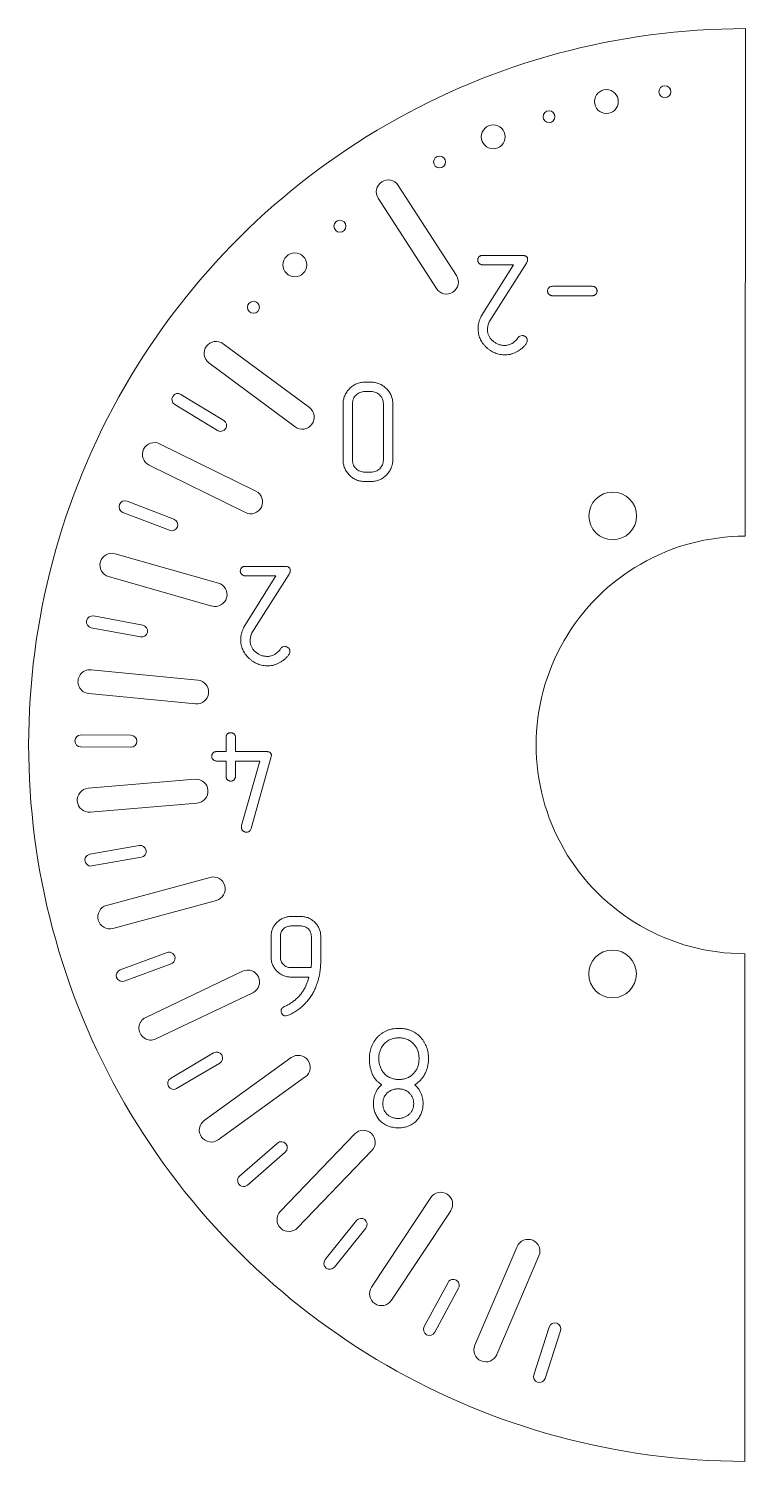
# Model space of a CAD drawing. Header units: millimetres. Extents: x 87.3 to 178.3, y 89.3 to 162.7.
# Drawn here: x 87.3 to 123.3, y 90.6 to 162.7 of the extents above; entities that cross this region are included whole.
import ezdxf

# ---------------------------------------------------------------- set-up
doc = ezdxf.new("R2010")
doc.units = ezdxf.units.MM

msp = doc.modelspace()

# ---------------------------------------------------------------- linework, layer by layer
at = {"color": 7, "linetype": 'Continuous', "lineweight": 15}
for p, q in [((123.318, 137.142), (123.328, 162.669)), ((108.795, 150.248), (105.869, 154.786)), ((104.86, 154.136), (107.786, 149.597)), ((110.042, 148.201), (111.657, 150.791)), ((110.111, 151.264), (112.106, 151.264)), ((111.657, 150.791), (110.111, 150.791)), ((112.316, 150.876), (110.448, 147.916)), ((113.624, 149.71), (115.62, 149.71)), ((115.62, 149.237), (113.624, 149.237)), ((111.988, 147.211), (112.1, 147.237)), ((101.397, 143.609), (97.058, 146.823)), ((96.343, 145.858), (100.683, 142.645)), ((104.191, 144.891), (104.491, 144.891)), ((97.085, 142.967), (94.935, 144.277)), ((104.496, 144.418), (104.186, 144.418)), ((94.622, 143.765), (96.773, 142.454)), ((103.091, 140.991), (103.091, 143.791)), ((103.564, 143.81), (103.564, 140.972)), ((105.118, 140.972), (105.118, 143.81)), ((105.591, 143.791), (105.591, 140.991)), ((98.709, 139.405), (93.863, 141.788)), ((93.334, 140.711), (98.179, 138.328)), ((104.186, 140.364), (104.496, 140.364)), ((104.491, 139.891), (104.191, 139.891)), ((94.582, 138), (92.231, 138.903)), ((92.016, 138.343), (94.367, 137.44)), ((96.818, 134.787), (91.624, 136.262)), ((98.17, 135.624), (100.165, 135.624)), ((91.296, 135.108), (96.491, 133.632)), ((98.101, 132.56), (99.716, 135.151)), ((99.716, 135.151), (98.17, 135.151)), ((100.375, 135.236), (98.507, 132.275)), ((93.011, 132.664), (90.536, 133.131)), ((90.425, 132.542), (92.9, 132.074)), ((100.047, 131.571), (100.159, 131.596)), ((95.787, 129.904), (90.412, 130.424)), ((90.297, 129.23), (95.672, 128.71)), ((92.422, 127.133), (89.903, 127.149)), ((97.203, 126.31), (97.203, 127.02)), ((97.676, 127.02), (97.676, 126.31)), ((89.9, 126.549), (92.418, 126.533)), ((96.721, 126.31), (97.203, 126.31)), ((97.676, 126.31), (99.225, 126.31)), ((99.485, 126.118), (99.478, 126.056)), ((97.203, 125.837), (96.721, 125.837)), ((97.203, 125.077), (97.203, 125.837)), ((97.676, 125.837), (97.676, 125.077)), ((98.897, 125.837), (97.676, 125.837)), ((97.988, 122.586), (98.897, 125.837)), ((99.463, 125.998), (98.466, 122.442)), ((99.478, 126.056), (99.463, 125.998)), ((95.648, 124.916), (90.267, 124.463)), ((90.368, 123.267), (95.749, 123.72)), ((97.978, 122.509), (97.988, 122.586)), ((98.38, 122.304), (98.334, 122.278)), ((92.835, 121.586), (90.354, 121.15)), ((90.458, 120.559), (92.939, 120.995)), ((96.406, 119.984), (91.194, 118.573)), ((91.507, 117.415), (96.72, 118.826)), ((100.976, 117.54), (100.459, 117.54)), ((100.468, 118.013), (100.968, 118.013)), ((99.468, 115.986), (99.468, 117)), ((99.941, 117.017), (99.941, 115.969)), ((101.495, 115.707), (101.495, 117.017)), ((101.968, 117.013), (101.968, 115.764)), ((94.236, 116.203), (91.874, 115.329)), ((123.301, 90.615), (123.31, 116.142)), ((92.082, 114.766), (94.444, 115.641)), ((100.459, 115.446), (101.483, 115.446)), ((101.483, 115.446), (101.495, 115.707)), ((98.037, 115.268), (93.162, 112.945)), ((101.373, 114.973), (100.469, 114.973)), ((101.241, 114.578), (101.316, 114.773)), ((101.316, 114.773), (101.373, 114.973)), ((93.678, 111.862), (98.553, 114.184)), ((100.318, 113.038), (100.211, 113.013)), ((96.579, 111.159), (94.412, 109.875)), ((94.718, 109.359), (96.885, 110.643)), ((100.487, 110.92), (96.107, 107.761)), ((96.81, 106.788), (101.189, 109.947)), ((103.677, 107.083), (99.935, 103.189)), ((99.79, 106.617), (97.888, 104.965)), ((98.282, 104.512), (100.183, 106.164)), ((100.801, 102.358), (104.542, 106.252)), ((107.503, 103.88), (104.521, 99.378)), ((105.521, 98.716), (108.504, 103.218)), ((103.763, 102.725), (102.189, 100.759)), ((102.657, 100.384), (104.232, 102.35)), ((111.842, 101.416), (109.716, 96.452)), ((110.819, 95.98), (112.945, 100.943)), ((108.37, 99.608), (107.174, 97.392)), ((107.702, 97.107), (108.898, 99.323)), ((113.462, 97.368), (112.682, 94.973)), ((113.253, 94.788), (114.032, 97.183))]:
    msp.add_line(p, q, dxfattribs=at)
for centre, radius in [((116.337, 159.001), 0.6), ((119.279, 159.497), 0.3), ((113.451, 158.242), 0.3), ((110.645, 157.227), 0.6), ((107.943, 155.963), 0.3), ((102.932, 152.733), 0.3), ((100.665, 150.792), 0.6), ((98.583, 148.656), 0.3), ((116.655, 138.162), 1.2), ((116.646, 115.126), 1.2)]:
    msp.add_circle(centre, radius, dxfattribs=at)
for centre, radius, start, end in [((123.301, 126.642), 36.027, 89.95685, 270), ((105.364, 154.461), 0.6, 32.81176, 212.81176), ((108.291, 149.922), 0.6, 212.81176, 32.81176), ((96.701, 146.34), 0.6, 53.47842, 233.47842), ((94.778, 144.021), 0.3, 58.64509, 238.64509), ((101.04, 143.127), 0.6, 233.47842, 53.47842), ((96.929, 142.711), 0.3, 238.64509, 58.64509), ((93.598, 141.25), 0.6, 63.81176, 243.81176), ((98.444, 138.866), 0.6, 243.81176, 63.81176), ((92.124, 138.623), 0.3, 68.97842, 248.97842), ((94.475, 137.72), 0.3, 248.97842, 68.97842), ((123.301, 126.642), 10.5, 89.9044, 270.05245), ((91.46, 135.685), 0.6, 74.14509, 254.14509), ((96.655, 134.21), 0.6, 254.14509, 74.14509), ((90.48, 132.836), 0.3, 79.31176, 259.31176), ((92.955, 132.369), 0.3, 259.31176, 79.31176), ((90.354, 129.827), 0.6, 84.47842, 264.47842), ((95.729, 129.307), 0.6, 264.47842, 84.47842), ((89.901, 126.849), 0.3, 89.64509, 269.64509), ((92.42, 126.833), 0.3, 269.64509, 89.64509), ((95.698, 124.318), 0.6, 274.81176, 94.81176), ((90.317, 123.865), 0.6, 94.81176, 274.81176), ((90.406, 120.854), 0.3, 99.97842, 279.97842), ((92.887, 121.291), 0.3, 279.97842, 99.97842), ((96.563, 119.405), 0.6, 285.14509, 105.14509), ((91.35, 117.994), 0.6, 105.14509, 285.14509), ((94.34, 115.922), 0.3, 290.31176, 110.31176), ((91.978, 115.048), 0.3, 110.31176, 290.31176), ((98.295, 114.726), 0.6, 295.47842, 115.47842), ((93.42, 112.403), 0.6, 115.47842, 295.47842), ((96.732, 110.901), 0.3, 300.64509, 120.64509), ((100.838, 110.434), 0.6, 305.81176, 125.81176), ((94.565, 109.617), 0.3, 120.64509, 300.64509), ((96.459, 107.274), 0.6, 125.81176, 305.81176), ((99.987, 106.391), 0.3, 310.97842, 130.97842), ((104.109, 106.667), 0.6, 316.14509, 136.14509), ((98.085, 104.739), 0.3, 130.97842, 310.97842), ((108.003, 103.549), 0.6, 326.47842, 146.47842), ((100.368, 102.774), 0.6, 136.14509, 316.14509), ((103.997, 102.537), 0.3, 321.31176, 141.31176), ((112.394, 101.18), 0.6, 336.81176, 156.81176), ((102.423, 100.571), 0.3, 141.31176, 321.31176), ((108.634, 99.466), 0.3, 331.64509, 151.64509), ((105.021, 99.047), 0.6, 146.47842, 326.47842), ((107.438, 97.249), 0.3, 151.64509, 331.64509), ((113.747, 97.276), 0.3, 341.97842, 161.97842), ((110.268, 96.216), 0.6, 156.81176, 336.81176), ((112.968, 94.88), 0.3, 161.97842, 341.97842)]:
    msp.add_arc(centre, radius, start, end, dxfattribs=at)
for points, knots in [([(109.862, 151.028), (109.865, 151.055), (109.872, 151.113), (109.913, 151.177), (109.958, 151.222), (110.002, 151.248), (110.054, 151.261), (110.091, 151.263), (110.111, 151.264)], [0, 0, 0, 0, 0.214, 0.451833, 0.578818, 0.710058, 0.847436, 1, 1, 1, 1]), ([(110.111, 150.791), (110.094, 150.792), (110.061, 150.794), (110.014, 150.808), (109.971, 150.832), (109.933, 150.863), (109.903, 150.901), (109.878, 150.94), (109.864, 150.983), (109.862, 151.013), (109.862, 151.028)], [0, 0, 0, 0, 0.131129, 0.258674, 0.38558, 0.515853, 0.646125, 0.765791, 0.882714, 1, 1, 1, 1]), ([(112.106, 151.264), (112.127, 151.264), (112.167, 151.263), (112.223, 151.253), (112.271, 151.238), (112.31, 151.216), (112.34, 151.187), (112.363, 151.151), (112.375, 151.109), (112.377, 151.079), (112.377, 151.063)], [0, 0, 0, 0, 0.164781, 0.309533, 0.439642, 0.553959, 0.660652, 0.764158, 0.876082, 1, 1, 1, 1]), ([(112.377, 151.063), (112.376, 151.049), (112.374, 151.02), (112.363, 150.975), (112.342, 150.926), (112.325, 150.893), (112.316, 150.876)], [0, 0, 0, 0, 0.20848, 0.438068, 0.702729, 1, 1, 1, 1]), ([(113.375, 149.474), (113.378, 149.501), (113.386, 149.559), (113.426, 149.623), (113.471, 149.668), (113.515, 149.694), (113.568, 149.707), (113.605, 149.709), (113.624, 149.71)], [0, 0, 0, 0, 0.214, 0.451833, 0.578818, 0.710058, 0.847436, 1, 1, 1, 1]), ([(113.624, 149.237), (113.608, 149.238), (113.575, 149.239), (113.527, 149.254), (113.485, 149.278), (113.447, 149.309), (113.416, 149.347), (113.392, 149.386), (113.377, 149.429), (113.376, 149.459), (113.375, 149.474)], [0, 0, 0, 0, 0.131129, 0.258674, 0.38558, 0.515853, 0.646125, 0.765791, 0.882714, 1, 1, 1, 1]), ([(115.62, 149.71), (115.638, 149.71), (115.673, 149.708), (115.723, 149.695), (115.767, 149.674), (115.792, 149.653), (115.804, 149.643)], [0, 0, 0, 0, 0.267991, 0.522105, 0.761081, 1, 1, 1, 1]), ([(115.869, 149.474), (115.868, 149.46), (115.866, 149.432), (115.853, 149.391), (115.832, 149.35), (115.803, 149.313), (115.767, 149.279), (115.724, 149.254), (115.673, 149.241), (115.638, 149.239), (115.62, 149.237)], [0, 0, 0, 0, 0.108552, 0.221534, 0.3367, 0.465176, 0.592574, 0.720332, 0.855355, 1, 1, 1, 1]), ([(115.804, 149.643), (115.814, 149.631), (115.834, 149.607), (115.854, 149.566), (115.866, 149.521), (115.868, 149.49), (115.869, 149.474)], [0, 0, 0, 0, 0.252186, 0.494567, 0.742261, 1, 1, 1, 1]), ([(109.882, 147.583), (109.884, 147.635), (109.888, 147.739), (109.919, 147.895), (109.97, 148.05), (110.018, 148.15), (110.042, 148.201)], [0, 0, 0, 0, 0.239945, 0.485303, 0.737292, 1, 1, 1, 1]), ([(110.448, 147.916), (110.434, 147.883), (110.406, 147.821), (110.376, 147.725), (110.359, 147.631), (110.356, 147.569), (110.355, 147.539)], [0, 0, 0, 0, 0.269494, 0.526273, 0.767497, 1, 1, 1, 1]), ([(111.277, 146.264), (111.229, 146.266), (111.135, 146.268), (110.997, 146.286), (110.864, 146.317), (110.737, 146.36), (110.615, 146.414), (110.5, 146.483), (110.389, 146.562), (110.286, 146.652), (110.191, 146.751), (110.108, 146.856), (110.038, 146.966), (109.981, 147.08), (109.936, 147.199), (109.905, 147.323), (109.885, 147.451), (109.883, 147.539), (109.882, 147.583)], [0, 0, 0, 0, 0.067324, 0.132162, 0.196105, 0.258192, 0.320609, 0.383119, 0.446532, 0.511385, 0.575745, 0.638076, 0.698991, 0.758707, 0.817863, 0.877118, 0.937616, 1, 1, 1, 1]), ([(110.355, 147.539), (110.355, 147.512), (110.357, 147.46), (110.369, 147.383), (110.389, 147.308), (110.416, 147.236), (110.453, 147.167), (110.497, 147.101), (110.549, 147.038), (110.588, 146.998), (110.608, 146.978)], [0, 0, 0, 0, 0.12517, 0.248202, 0.369082, 0.490409, 0.61266, 0.736536, 0.865638, 1, 1, 1, 1]), ([(111.597, 146.838), (111.626, 146.857), (111.683, 146.895), (111.76, 146.963), (111.831, 147.038), (111.87, 147.094), (111.89, 147.123)], [0, 0, 0, 0, 0.250598, 0.499733, 0.748497, 1, 1, 1, 1]), ([(111.89, 147.123), (111.902, 147.139), (111.929, 147.174), (111.967, 147.198), (111.988, 147.211)], [0, 0, 0, 0, 0.449746, 1, 1, 1, 1]), ([(112.1, 147.237), (112.116, 147.236), (112.147, 147.234), (112.194, 147.221), (112.238, 147.199), (112.279, 147.168), (112.315, 147.132), (112.341, 147.09), (112.356, 147.043), (112.358, 147.011), (112.359, 146.994)], [0, 0, 0, 0, 0.121297, 0.241159, 0.367235, 0.497722, 0.628733, 0.751682, 0.873098, 1, 1, 1, 1]), ([(112.359, 146.994), (112.357, 146.974), (112.35, 146.924), (112.329, 146.878), (112.316, 146.851)], [0, 0, 0, 0, 0.408099, 1, 1, 1, 1]), ([(110.608, 146.978), (110.65, 146.943), (110.735, 146.873), (110.86, 146.81), (110.967, 146.772), (111.051, 146.752), (111.139, 146.74), (111.198, 146.738), (111.229, 146.737)], [0, 0, 0, 0, 0.238617, 0.484615, 0.611036, 0.73843, 0.866613, 1, 1, 1, 1]), ([(111.229, 146.737), (111.26, 146.739), (111.324, 146.741), (111.417, 146.761), (111.51, 146.791), (111.568, 146.822), (111.597, 146.838)], [0, 0, 0, 0, 0.246724, 0.492414, 0.740665, 1, 1, 1, 1]), ([(111.853, 146.43), (111.805, 146.406), (111.712, 146.358), (111.566, 146.306), (111.421, 146.271), (111.325, 146.266), (111.277, 146.264)], [0, 0, 0, 0, 0.26392, 0.520175, 0.765404, 1, 1, 1, 1]), ([(112.316, 146.851), (112.286, 146.809), (112.226, 146.725), (112.116, 146.613), (111.992, 146.513), (111.9, 146.458), (111.853, 146.43)], [0, 0, 0, 0, 0.244476, 0.491291, 0.741918, 1, 1, 1, 1]), ([(103.091, 143.791), (103.092, 143.827), (103.095, 143.899), (103.109, 144.004), (103.135, 144.106), (103.17, 144.204), (103.216, 144.299), (103.271, 144.391), (103.337, 144.478), (103.411, 144.562), (103.493, 144.639), (103.58, 144.706), (103.672, 144.764), (103.767, 144.811), (103.867, 144.847), (103.972, 144.872), (104.08, 144.889), (104.154, 144.89), (104.191, 144.891)], [0, 0, 0, 0, 0.06246, 0.124218, 0.18474, 0.24452, 0.305525, 0.366992, 0.430356, 0.495776, 0.561116, 0.625219, 0.687328, 0.748599, 0.809737, 0.872041, 0.935096, 1, 1, 1, 1]), ([(104.491, 144.891), (104.528, 144.89), (104.6, 144.888), (104.707, 144.873), (104.809, 144.847), (104.909, 144.813), (105.004, 144.768), (105.095, 144.713), (105.182, 144.647), (105.265, 144.572), (105.342, 144.491), (105.409, 144.404), (105.465, 144.313), (105.512, 144.218), (105.546, 144.117), (105.574, 144.013), (105.588, 143.903), (105.59, 143.829), (105.591, 143.791)], [0, 0, 0, 0, 0.063582, 0.125243, 0.186263, 0.247099, 0.307195, 0.368565, 0.431829, 0.496691, 0.561929, 0.625075, 0.686763, 0.747939, 0.809352, 0.871112, 0.934588, 1, 1, 1, 1]), ([(104.186, 144.418), (104.145, 144.417), (104.063, 144.413), (103.947, 144.377), (103.839, 144.322), (103.745, 144.243), (103.664, 144.152), (103.606, 144.047), (103.571, 143.931), (103.566, 143.851), (103.564, 143.81)], [0, 0, 0, 0, 0.128267, 0.251307, 0.374425, 0.502543, 0.629553, 0.751776, 0.872723, 1, 1, 1, 1]), ([(105.118, 143.81), (105.116, 143.851), (105.111, 143.93), (105.078, 144.045), (105.019, 144.148), (104.941, 144.242), (104.847, 144.32), (104.74, 144.378), (104.621, 144.412), (104.539, 144.416), (104.496, 144.418)], [0, 0, 0, 0, 0.12507, 0.245674, 0.366909, 0.493307, 0.620547, 0.744655, 0.868407, 1, 1, 1, 1]), ([(104.191, 139.891), (104.155, 139.892), (104.082, 139.894), (103.976, 139.91), (103.873, 139.934), (103.773, 139.969), (103.679, 140.015), (103.587, 140.069), (103.499, 140.133), (103.417, 140.208), (103.341, 140.289), (103.274, 140.375), (103.217, 140.467), (103.171, 140.563), (103.135, 140.664), (103.109, 140.769), (103.094, 140.879), (103.092, 140.953), (103.091, 140.991)], [0, 0, 0, 0, 0.063522, 0.125126, 0.185945, 0.246724, 0.307577, 0.368576, 0.431418, 0.496219, 0.560533, 0.62362, 0.685251, 0.746918, 0.808476, 0.870624, 0.93404, 1, 1, 1, 1]), ([(103.564, 140.972), (103.566, 140.932), (103.571, 140.853), (103.606, 140.738), (103.663, 140.633), (103.742, 140.54), (103.837, 140.462), (103.945, 140.405), (104.063, 140.371), (104.144, 140.367), (104.186, 140.364)], [0, 0, 0, 0, 0.12512, 0.246084, 0.3678, 0.49495, 0.623086, 0.746728, 0.87053, 1, 1, 1, 1]), ([(105.591, 140.991), (105.59, 140.955), (105.588, 140.883), (105.573, 140.776), (105.547, 140.673), (105.513, 140.574), (105.468, 140.478), (105.413, 140.387), (105.347, 140.299), (105.273, 140.216), (105.191, 140.141), (105.104, 140.074), (105.013, 140.018), (104.917, 139.971), (104.817, 139.935), (104.712, 139.909), (104.603, 139.895), (104.529, 139.892), (104.491, 139.891)], [0, 0, 0, 0, 0.063569, 0.125219, 0.186227, 0.247051, 0.307689, 0.369047, 0.432299, 0.497149, 0.561958, 0.625092, 0.686769, 0.747932, 0.809536, 0.871137, 0.934601, 1, 1, 1, 1]), ([(104.496, 140.364), (104.538, 140.366), (104.618, 140.37), (104.733, 140.405), (104.841, 140.459), (104.936, 140.535), (105.018, 140.626), (105.075, 140.733), (105.112, 140.849), (105.116, 140.931), (105.118, 140.972)], [0, 0, 0, 0, 0.127053, 0.248618, 0.371114, 0.49774, 0.625341, 0.747443, 0.870675, 1, 1, 1, 1]), ([(97.92, 135.388), (97.924, 135.415), (97.931, 135.473), (97.972, 135.537), (98.017, 135.582), (98.061, 135.608), (98.113, 135.621), (98.15, 135.623), (98.17, 135.624)], [0, 0, 0, 0, 0.214, 0.451833, 0.578818, 0.710058, 0.847436, 1, 1, 1, 1]), ([(100.165, 135.624), (100.186, 135.624), (100.226, 135.623), (100.282, 135.613), (100.329, 135.598), (100.369, 135.575), (100.399, 135.546), (100.422, 135.511), (100.434, 135.469), (100.436, 135.438), (100.436, 135.422)], [0, 0, 0, 0, 0.164781, 0.309533, 0.439642, 0.553959, 0.660652, 0.764158, 0.876082, 1, 1, 1, 1]), ([(98.17, 135.151), (98.153, 135.152), (98.12, 135.153), (98.073, 135.167), (98.03, 135.191), (97.992, 135.223), (97.962, 135.26), (97.937, 135.3), (97.923, 135.343), (97.921, 135.373), (97.92, 135.388)], [0, 0, 0, 0, 0.131129, 0.258674, 0.38558, 0.515853, 0.646125, 0.765791, 0.882714, 1, 1, 1, 1]), ([(100.436, 135.422), (100.435, 135.409), (100.433, 135.38), (100.422, 135.334), (100.401, 135.286), (100.384, 135.253), (100.375, 135.236)], [0, 0, 0, 0, 0.20848, 0.438068, 0.702729, 1, 1, 1, 1]), ([(97.94, 131.943), (97.943, 131.994), (97.947, 132.098), (97.978, 132.254), (98.029, 132.41), (98.077, 132.509), (98.101, 132.56)], [0, 0, 0, 0, 0.239945, 0.485303, 0.737292, 1, 1, 1, 1]), ([(99.336, 130.624), (99.288, 130.625), (99.194, 130.628), (99.056, 130.646), (98.923, 130.677), (98.796, 130.719), (98.674, 130.774), (98.559, 130.842), (98.448, 130.922), (98.345, 131.012), (98.25, 131.11), (98.167, 131.215), (98.097, 131.325), (98.04, 131.44), (97.995, 131.559), (97.964, 131.682), (97.944, 131.811), (97.942, 131.898), (97.94, 131.943)], [0, 0, 0, 0, 0.067324, 0.132162, 0.196105, 0.258192, 0.320609, 0.383119, 0.446532, 0.511385, 0.575745, 0.638076, 0.698991, 0.758707, 0.817863, 0.877118, 0.937616, 1, 1, 1, 1]), ([(98.507, 132.275), (98.493, 132.243), (98.465, 132.181), (98.435, 132.085), (98.418, 131.991), (98.415, 131.929), (98.413, 131.898)], [0, 0, 0, 0, 0.269494, 0.526273, 0.767497, 1, 1, 1, 1]), ([(98.413, 131.898), (98.414, 131.872), (98.416, 131.82), (98.428, 131.742), (98.448, 131.668), (98.475, 131.596), (98.512, 131.527), (98.556, 131.461), (98.607, 131.397), (98.647, 131.358), (98.667, 131.338)], [0, 0, 0, 0, 0.12517, 0.248202, 0.369082, 0.490409, 0.61266, 0.736536, 0.865638, 1, 1, 1, 1]), ([(98.667, 131.338), (98.709, 131.303), (98.793, 131.233), (98.918, 131.169), (99.026, 131.131), (99.11, 131.112), (99.198, 131.1), (99.257, 131.098), (99.288, 131.097)], [0, 0, 0, 0, 0.238617, 0.484615, 0.611036, 0.73843, 0.866613, 1, 1, 1, 1]), ([(99.288, 131.097), (99.319, 131.098), (99.383, 131.101), (99.476, 131.121), (99.569, 131.151), (99.627, 131.182), (99.656, 131.197)], [0, 0, 0, 0, 0.246724, 0.492414, 0.740665, 1, 1, 1, 1]), ([(99.656, 131.197), (99.685, 131.216), (99.742, 131.254), (99.818, 131.323), (99.89, 131.398), (99.929, 131.454), (99.948, 131.482)], [0, 0, 0, 0, 0.250598, 0.499733, 0.748497, 1, 1, 1, 1]), ([(100.375, 131.211), (100.345, 131.169), (100.285, 131.085), (100.175, 130.973), (100.051, 130.872), (99.958, 130.818), (99.912, 130.79)], [0, 0, 0, 0, 0.244476, 0.491291, 0.741918, 1, 1, 1, 1]), ([(99.948, 131.482), (99.961, 131.498), (99.988, 131.534), (100.026, 131.558), (100.047, 131.571)], [0, 0, 0, 0, 0.449746, 1, 1, 1, 1]), ([(100.159, 131.596), (100.175, 131.596), (100.206, 131.594), (100.253, 131.581), (100.297, 131.558), (100.338, 131.528), (100.374, 131.492), (100.4, 131.45), (100.415, 131.403), (100.417, 131.37), (100.418, 131.354)], [0, 0, 0, 0, 0.121297, 0.241159, 0.367235, 0.497722, 0.628733, 0.751682, 0.873098, 1, 1, 1, 1]), ([(100.418, 131.354), (100.416, 131.333), (100.409, 131.284), (100.388, 131.238), (100.375, 131.211)], [0, 0, 0, 0, 0.408099, 1, 1, 1, 1]), ([(99.912, 130.79), (99.864, 130.766), (99.771, 130.718), (99.625, 130.666), (99.48, 130.63), (99.384, 130.626), (99.336, 130.624)], [0, 0, 0, 0, 0.26392, 0.520175, 0.765404, 1, 1, 1, 1]), ([(97.203, 127.02), (97.204, 127.037), (97.205, 127.072), (97.218, 127.12), (97.24, 127.164), (97.26, 127.187), (97.27, 127.199)], [0, 0, 0, 0, 0.269169, 0.524277, 0.759475, 1, 1, 1, 1]), ([(97.27, 127.199), (97.282, 127.208), (97.305, 127.226), (97.346, 127.244), (97.391, 127.255), (97.423, 127.256), (97.439, 127.256)], [0, 0, 0, 0, 0.236269, 0.477314, 0.727303, 1, 1, 1, 1]), ([(97.439, 127.256), (97.455, 127.256), (97.485, 127.255), (97.528, 127.242), (97.569, 127.225), (97.606, 127.198), (97.638, 127.165), (97.66, 127.123), (97.674, 127.074), (97.675, 127.038), (97.676, 127.02)], [0, 0, 0, 0, 0.123548, 0.239764, 0.356385, 0.476878, 0.595798, 0.719885, 0.851103, 1, 1, 1, 1]), ([(96.481, 126.074), (96.484, 126.101), (96.49, 126.159), (96.53, 126.223), (96.574, 126.267), (96.616, 126.294), (96.667, 126.307), (96.703, 126.309), (96.721, 126.31)], [0, 0, 0, 0, 0.217128, 0.457598, 0.584749, 0.713413, 0.850426, 1, 1, 1, 1]), ([(99.225, 126.31), (99.245, 126.31), (99.283, 126.308), (99.337, 126.301), (99.382, 126.285), (99.421, 126.265), (99.449, 126.236), (99.472, 126.203), (99.483, 126.162), (99.485, 126.133), (99.485, 126.118)], [0, 0, 0, 0, 0.166238, 0.311175, 0.441529, 0.553014, 0.660304, 0.7659, 0.876388, 1, 1, 1, 1]), ([(96.721, 125.837), (96.706, 125.838), (96.674, 125.839), (96.629, 125.854), (96.587, 125.877), (96.55, 125.909), (96.521, 125.946), (96.497, 125.986), (96.483, 126.029), (96.481, 126.059), (96.481, 126.074)], [0, 0, 0, 0, 0.127967, 0.252502, 0.379336, 0.50991, 0.640852, 0.76136, 0.880495, 1, 1, 1, 1]), ([(97.439, 124.824), (97.425, 124.825), (97.395, 124.826), (97.352, 124.838), (97.312, 124.859), (97.274, 124.886), (97.242, 124.922), (97.218, 124.967), (97.205, 125.02), (97.204, 125.057), (97.203, 125.077)], [0, 0, 0, 0, 0.114527, 0.227139, 0.340046, 0.460591, 0.583677, 0.709984, 0.847598, 1, 1, 1, 1]), ([(97.605, 124.889), (97.593, 124.879), (97.57, 124.859), (97.529, 124.84), (97.485, 124.826), (97.455, 124.824), (97.439, 124.824)], [0, 0, 0, 0, 0.256059, 0.502163, 0.744072, 1, 1, 1, 1]), ([(97.676, 125.077), (97.675, 125.06), (97.674, 125.027), (97.659, 124.979), (97.637, 124.932), (97.616, 124.904), (97.605, 124.889)], [0, 0, 0, 0, 0.24339, 0.485079, 0.736645, 1, 1, 1, 1]), ([(98.056, 122.329), (98.044, 122.341), (98.02, 122.364), (97.997, 122.408), (97.981, 122.457), (97.979, 122.491), (97.978, 122.509)], [0, 0, 0, 0, 0.248477, 0.49479, 0.736717, 1, 1, 1, 1]), ([(98.238, 122.256), (98.22, 122.257), (98.186, 122.258), (98.137, 122.273), (98.093, 122.296), (98.068, 122.318), (98.056, 122.329)], [0, 0, 0, 0, 0.263457, 0.509477, 0.753867, 1, 1, 1, 1]), ([(98.334, 122.278), (98.319, 122.272), (98.288, 122.258), (98.255, 122.257), (98.238, 122.256)], [0, 0, 0, 0, 0.487362, 1, 1, 1, 1]), ([(98.466, 122.442), (98.457, 122.417), (98.438, 122.365), (98.4, 122.324), (98.38, 122.304)], [0, 0, 0, 0, 0.483793, 1, 1, 1, 1]), ([(99.468, 117), (99.468, 117.034), (99.47, 117.101), (99.484, 117.2), (99.507, 117.295), (99.539, 117.387), (99.581, 117.475), (99.631, 117.559), (99.691, 117.64), (99.759, 117.715), (99.834, 117.785), (99.912, 117.847), (99.997, 117.897), (100.083, 117.94), (100.174, 117.973), (100.269, 117.996), (100.367, 118.011), (100.434, 118.013), (100.468, 118.013)], [0, 0, 0, 0, 0.064772, 0.127424, 0.189238, 0.250007, 0.311192, 0.373437, 0.436422, 0.501139, 0.565814, 0.629071, 0.690745, 0.751616, 0.811981, 0.873147, 0.935895, 1, 1, 1, 1]), ([(100.459, 117.54), (100.425, 117.538), (100.357, 117.534), (100.258, 117.508), (100.17, 117.46), (100.089, 117.397), (100.022, 117.319), (99.975, 117.228), (99.946, 117.126), (99.942, 117.054), (99.941, 117.017)], [0, 0, 0, 0, 0.126216, 0.24725, 0.367732, 0.491918, 0.61656, 0.738177, 0.864841, 1, 1, 1, 1]), ([(100.968, 118.013), (101.001, 118.012), (101.067, 118.011), (101.163, 117.997), (101.255, 117.973), (101.346, 117.944), (101.432, 117.901), (101.515, 117.852), (101.595, 117.792), (101.67, 117.725), (101.74, 117.651), (101.801, 117.573), (101.852, 117.489), (101.894, 117.403), (101.927, 117.311), (101.95, 117.216), (101.966, 117.116), (101.967, 117.048), (101.968, 117.013)], [0, 0, 0, 0, 0.063215, 0.124977, 0.185272, 0.245615, 0.306018, 0.36778, 0.430669, 0.495394, 0.560035, 0.623737, 0.685273, 0.746573, 0.807995, 0.870246, 0.9341, 1, 1, 1, 1]), ([(101.18, 117.503), (101.145, 117.514), (101.078, 117.534), (101.009, 117.538), (100.976, 117.54)], [0, 0, 0, 0, 0.530126, 1, 1, 1, 1]), ([(101.347, 117.39), (101.321, 117.412), (101.269, 117.455), (101.21, 117.487), (101.18, 117.503)], [0, 0, 0, 0, 0.503131, 1, 1, 1, 1]), ([(101.495, 117.017), (101.493, 117.052), (101.49, 117.122), (101.461, 117.221), (101.415, 117.313), (101.37, 117.364), (101.347, 117.39)], [0, 0, 0, 0, 0.259888, 0.504918, 0.75023, 1, 1, 1, 1]), ([(100.469, 114.973), (100.435, 114.973), (100.369, 114.975), (100.272, 114.989), (100.178, 115.012), (100.088, 115.045), (100.002, 115.087), (99.918, 115.137), (99.839, 115.198), (99.763, 115.266), (99.694, 115.341), (99.634, 115.422), (99.583, 115.506), (99.54, 115.594), (99.508, 115.686), (99.485, 115.783), (99.47, 115.883), (99.468, 115.952), (99.468, 115.986)], [0, 0, 0, 0, 0.063402, 0.124696, 0.185827, 0.246157, 0.306102, 0.36774, 0.430553, 0.495232, 0.56036, 0.623706, 0.685344, 0.74678, 0.808143, 0.87057, 0.9346, 1, 1, 1, 1]), ([(99.941, 115.969), (99.943, 115.934), (99.946, 115.864), (99.974, 115.765), (100.021, 115.674), (100.084, 115.594), (100.162, 115.527), (100.253, 115.48), (100.353, 115.45), (100.423, 115.447), (100.459, 115.446)], [0, 0, 0, 0, 0.12882, 0.252716, 0.373789, 0.498023, 0.622713, 0.744377, 0.868624, 1, 1, 1, 1]), ([(101.968, 115.764), (101.967, 115.706), (101.965, 115.589), (101.952, 115.414), (101.931, 115.242), (101.901, 115.072), (101.864, 114.905), (101.815, 114.74), (101.762, 114.576), (101.718, 114.469), (101.696, 114.416)], [0, 0, 0, 0, 0.127379, 0.253528, 0.378753, 0.502611, 0.626922, 0.750727, 0.875392, 1, 1, 1, 1]), ([(100.793, 113.921), (100.84, 113.97), (100.932, 114.066), (101.053, 114.227), (101.159, 114.396), (101.214, 114.517), (101.241, 114.578)], [0, 0, 0, 0, 0.253035, 0.501611, 0.750977, 1, 1, 1, 1]), ([(101.696, 114.416), (101.663, 114.343), (101.597, 114.197), (101.471, 113.989), (101.322, 113.792), (101.154, 113.605), (100.968, 113.433), (100.765, 113.282), (100.549, 113.146), (100.395, 113.075), (100.318, 113.038)], [0, 0, 0, 0, 0.120182, 0.241188, 0.364745, 0.490944, 0.618214, 0.744732, 0.871555, 1, 1, 1, 1]), ([(100.478, 113.67), (100.531, 113.707), (100.641, 113.784), (100.741, 113.874), (100.793, 113.921)], [0, 0, 0, 0, 0.479987, 1, 1, 1, 1]), ([(99.972, 113.269), (99.974, 113.29), (99.977, 113.332), (100.002, 113.392), (100.055, 113.444), (100.1, 113.472), (100.126, 113.488)], [0, 0, 0, 0, 0.229806, 0.437277, 0.677764, 1, 1, 1, 1]), ([(100.037, 113.09), (100.027, 113.104), (100.007, 113.13), (99.987, 113.174), (99.975, 113.221), (99.973, 113.253), (99.972, 113.269)], [0, 0, 0, 0, 0.258985, 0.505708, 0.753337, 1, 1, 1, 1]), ([(100.126, 113.488), (100.157, 113.501), (100.218, 113.526), (100.307, 113.565), (100.393, 113.614), (100.449, 113.65), (100.478, 113.67)], [0, 0, 0, 0, 0.258356, 0.494786, 0.734871, 1, 1, 1, 1]), ([(100.211, 113.013), (100.195, 113.014), (100.164, 113.017), (100.118, 113.031), (100.075, 113.056), (100.05, 113.078), (100.037, 113.09)], [0, 0, 0, 0, 0.239336, 0.482125, 0.731502, 1, 1, 1, 1]), ([(104.414, 110.86), (104.415, 110.91), (104.418, 111.007), (104.434, 111.15), (104.465, 111.289), (104.504, 111.424), (104.558, 111.552), (104.621, 111.677), (104.697, 111.796), (104.756, 111.871), (104.785, 111.909)], [0, 0, 0, 0, 0.130289, 0.256688, 0.38124, 0.504495, 0.627085, 0.749339, 0.87392, 1, 1, 1, 1]), ([(104.785, 111.909), (104.82, 111.947), (104.888, 112.024), (105.007, 112.12), (105.133, 112.204), (105.269, 112.271), (105.414, 112.325), (105.569, 112.362), (105.733, 112.385), (105.845, 112.388), (105.902, 112.389)], [0, 0, 0, 0, 0.123589, 0.244685, 0.364196, 0.4844, 0.606108, 0.732413, 0.862962, 1, 1, 1, 1]), ([(105.9, 111.916), (105.861, 111.915), (105.785, 111.913), (105.674, 111.898), (105.569, 111.873), (105.471, 111.836), (105.378, 111.792), (105.292, 111.735), (105.212, 111.668), (105.164, 111.617), (105.14, 111.591)], [0, 0, 0, 0, 0.136093, 0.267015, 0.392917, 0.51414, 0.635192, 0.75483, 0.875888, 1, 1, 1, 1]), ([(106.66, 111.587), (106.636, 111.613), (106.587, 111.665), (106.507, 111.732), (106.42, 111.789), (106.328, 111.836), (106.229, 111.871), (106.124, 111.898), (106.014, 111.913), (105.939, 111.915), (105.9, 111.916)], [0, 0, 0, 0, 0.125617, 0.248181, 0.367587, 0.487851, 0.609998, 0.735954, 0.865401, 1, 1, 1, 1]), ([(105.902, 112.389), (105.959, 112.388), (106.07, 112.385), (106.231, 112.362), (106.384, 112.326), (106.529, 112.274), (106.665, 112.207), (106.791, 112.125), (106.91, 112.028), (106.98, 111.954), (107.015, 111.916)], [0, 0, 0, 0, 0.136296, 0.266073, 0.391408, 0.513669, 0.634329, 0.754206, 0.875601, 1, 1, 1, 1]), ([(107.015, 111.916), (107.045, 111.88), (107.105, 111.809), (107.179, 111.691), (107.245, 111.569), (107.296, 111.44), (107.338, 111.304), (107.365, 111.162), (107.384, 111.014), (107.386, 110.913), (107.387, 110.861)], [0, 0, 0, 0, 0.122834, 0.243696, 0.363869, 0.485237, 0.608763, 0.734951, 0.865141, 1, 1, 1, 1]), ([(105.14, 111.591), (105.12, 111.566), (105.08, 111.516), (105.028, 111.436), (104.984, 111.351), (104.948, 111.263), (104.921, 111.17), (104.901, 111.073), (104.889, 110.972), (104.888, 110.904), (104.887, 110.869)], [0, 0, 0, 0, 0.123141, 0.24522, 0.36538, 0.48772, 0.610305, 0.737129, 0.866238, 1, 1, 1, 1]), ([(106.914, 110.869), (106.913, 110.903), (106.911, 110.971), (106.9, 111.071), (106.879, 111.167), (106.852, 111.26), (106.815, 111.347), (106.773, 111.432), (106.72, 111.512), (106.68, 111.562), (106.66, 111.587)], [0, 0, 0, 0, 0.133102, 0.262883, 0.387709, 0.510932, 0.632651, 0.754643, 0.876218, 1, 1, 1, 1]), ([(105.037, 109.557), (104.984, 109.592), (104.88, 109.659), (104.748, 109.79), (104.638, 109.937), (104.555, 110.104), (104.493, 110.283), (104.447, 110.47), (104.419, 110.663), (104.416, 110.794), (104.414, 110.86)], [0, 0, 0, 0, 0.124313, 0.245243, 0.365021, 0.488012, 0.613844, 0.740303, 0.868627, 1, 1, 1, 1]), ([(104.887, 110.869), (104.887, 110.834), (104.889, 110.767), (104.901, 110.669), (104.92, 110.573), (104.948, 110.481), (104.984, 110.393), (105.026, 110.308), (105.076, 110.226), (105.117, 110.176), (105.137, 110.151)], [0, 0, 0, 0, 0.132056, 0.259441, 0.384287, 0.506497, 0.629763, 0.751427, 0.87485, 1, 1, 1, 1]), ([(106.66, 110.147), (106.68, 110.172), (106.721, 110.221), (106.772, 110.302), (106.816, 110.386), (106.852, 110.474), (106.879, 110.567), (106.899, 110.664), (106.911, 110.765), (106.913, 110.834), (106.914, 110.869)], [0, 0, 0, 0, 0.123141, 0.24522, 0.36538, 0.48772, 0.610305, 0.737129, 0.866238, 1, 1, 1, 1]), ([(107.387, 110.861), (107.385, 110.795), (107.381, 110.664), (107.347, 110.471), (107.292, 110.286), (107.216, 110.108), (107.119, 109.942), (106.999, 109.793), (106.859, 109.66), (106.751, 109.588), (106.696, 109.551)], [0, 0, 0, 0, 0.128368, 0.253578, 0.378057, 0.502684, 0.626171, 0.749375, 0.872862, 1, 1, 1, 1]), ([(104.616, 108.609), (104.618, 108.654), (104.62, 108.744), (104.641, 108.876), (104.674, 109.007), (104.718, 109.134), (104.777, 109.255), (104.85, 109.368), (104.937, 109.469), (105.003, 109.528), (105.037, 109.557)], [0, 0, 0, 0, 0.125293, 0.250864, 0.37491, 0.501456, 0.627505, 0.752145, 0.875173, 1, 1, 1, 1]), ([(105.137, 110.151), (105.161, 110.124), (105.208, 110.072), (105.29, 110.006), (105.377, 109.948), (105.47, 109.902), (105.569, 109.865), (105.674, 109.841), (105.785, 109.824), (105.861, 109.822), (105.9, 109.821)], [0, 0, 0, 0, 0.124326, 0.245675, 0.366369, 0.487313, 0.609035, 0.734258, 0.864641, 1, 1, 1, 1]), ([(105.9, 109.821), (105.939, 109.822), (106.015, 109.825), (106.126, 109.839), (106.231, 109.864), (106.33, 109.901), (106.423, 109.946), (106.509, 110.003), (106.588, 110.07), (106.636, 110.121), (106.66, 110.147)], [0, 0, 0, 0, 0.136087, 0.267002, 0.392897, 0.515274, 0.635211, 0.754842, 0.875895, 1, 1, 1, 1]), ([(106.696, 109.551), (106.728, 109.523), (106.792, 109.466), (106.876, 109.366), (106.948, 109.256), (107.007, 109.134), (107.056, 109.008), (107.091, 108.877), (107.112, 108.744), (107.115, 108.654), (107.116, 108.609)], [0, 0, 0, 0, 0.12076, 0.241845, 0.365147, 0.49251, 0.620963, 0.747333, 0.872795, 1, 1, 1, 1]), ([(105.283, 109.115), (105.253, 109.078), (105.194, 109.006), (105.134, 108.88), (105.095, 108.746), (105.091, 108.653), (105.089, 108.605)], [0, 0, 0, 0, 0.252997, 0.497753, 0.745392, 1, 1, 1, 1]), ([(105.866, 109.348), (105.837, 109.348), (105.781, 109.347), (105.698, 109.335), (105.619, 109.317), (105.543, 109.292), (105.472, 109.259), (105.404, 109.219), (105.34, 109.171), (105.302, 109.134), (105.283, 109.115)], [0, 0, 0, 0, 0.134, 0.262638, 0.388224, 0.510615, 0.631174, 0.752724, 0.875202, 1, 1, 1, 1]), ([(106.45, 109.115), (106.432, 109.134), (106.396, 109.171), (106.335, 109.219), (106.269, 109.259), (106.198, 109.292), (106.122, 109.317), (106.042, 109.335), (105.956, 109.347), (105.897, 109.348), (105.866, 109.348)], [0, 0, 0, 0, 0.120921, 0.239191, 0.357619, 0.477847, 0.599903, 0.726733, 0.859858, 1, 1, 1, 1]), ([(106.643, 108.605), (106.642, 108.654), (106.638, 108.748), (106.598, 108.884), (106.539, 109.009), (106.48, 109.08), (106.45, 109.115)], [0, 0, 0, 0, 0.259975, 0.507334, 0.751811, 1, 1, 1, 1]), ([(104.931, 107.769), (104.906, 107.798), (104.856, 107.856), (104.793, 107.952), (104.737, 108.049), (104.694, 108.153), (104.659, 108.261), (104.635, 108.373), (104.619, 108.49), (104.617, 108.569), (104.616, 108.609)], [0, 0, 0, 0, 0.126571, 0.249948, 0.372423, 0.493471, 0.616699, 0.741376, 0.868836, 1, 1, 1, 1]), ([(105.089, 108.605), (105.091, 108.557), (105.095, 108.462), (105.134, 108.327), (105.193, 108.201), (105.253, 108.131), (105.283, 108.095)], [0, 0, 0, 0, 0.259975, 0.507334, 0.751811, 1, 1, 1, 1]), ([(105.283, 108.095), (105.301, 108.076), (105.337, 108.039), (105.398, 107.992), (105.464, 107.951), (105.535, 107.919), (105.61, 107.893), (105.691, 107.876), (105.777, 107.863), (105.836, 107.862), (105.866, 107.862)], [0, 0, 0, 0, 0.120921, 0.239191, 0.357619, 0.477847, 0.599903, 0.726733, 0.859858, 1, 1, 1, 1]), ([(105.866, 107.862), (105.895, 107.862), (105.95, 107.863), (106.031, 107.876), (106.109, 107.893), (106.184, 107.919), (106.256, 107.952), (106.324, 107.992), (106.39, 108.04), (106.43, 108.077), (106.45, 108.095)], [0, 0, 0, 0, 0.130972, 0.256603, 0.38082, 0.501884, 0.624146, 0.747325, 0.871337, 1, 1, 1, 1]), ([(106.45, 108.095), (106.48, 108.132), (106.538, 108.204), (106.598, 108.33), (106.638, 108.464), (106.641, 108.558), (106.643, 108.605)], [0, 0, 0, 0, 0.252997, 0.497753, 0.745392, 1, 1, 1, 1]), ([(107.116, 108.609), (107.115, 108.57), (107.113, 108.491), (107.099, 108.375), (107.075, 108.263), (107.04, 108.156), (106.996, 108.052), (106.943, 107.953), (106.879, 107.858), (106.83, 107.799), (106.805, 107.769)], [0, 0, 0, 0, 0.130249, 0.257797, 0.381574, 0.505023, 0.626288, 0.749436, 0.873035, 1, 1, 1, 1]), ([(105.868, 107.389), (105.821, 107.39), (105.729, 107.393), (105.594, 107.411), (105.466, 107.44), (105.344, 107.482), (105.23, 107.536), (105.123, 107.602), (105.021, 107.679), (104.961, 107.739), (104.931, 107.769)], [0, 0, 0, 0, 0.135989, 0.265893, 0.391808, 0.51396, 0.635048, 0.755198, 0.876663, 1, 1, 1, 1]), ([(106.805, 107.769), (106.775, 107.739), (106.717, 107.679), (106.618, 107.601), (106.512, 107.535), (106.398, 107.482), (106.276, 107.44), (106.147, 107.411), (106.01, 107.393), (105.916, 107.39), (105.868, 107.389)], [0, 0, 0, 0, 0.121841, 0.240873, 0.360124, 0.481174, 0.603289, 0.730153, 0.862028, 1, 1, 1, 1])]:
    msp.add_open_spline(points, degree=3, knots=knots, dxfattribs=at)

doc.saveas('drawing.dxf')
